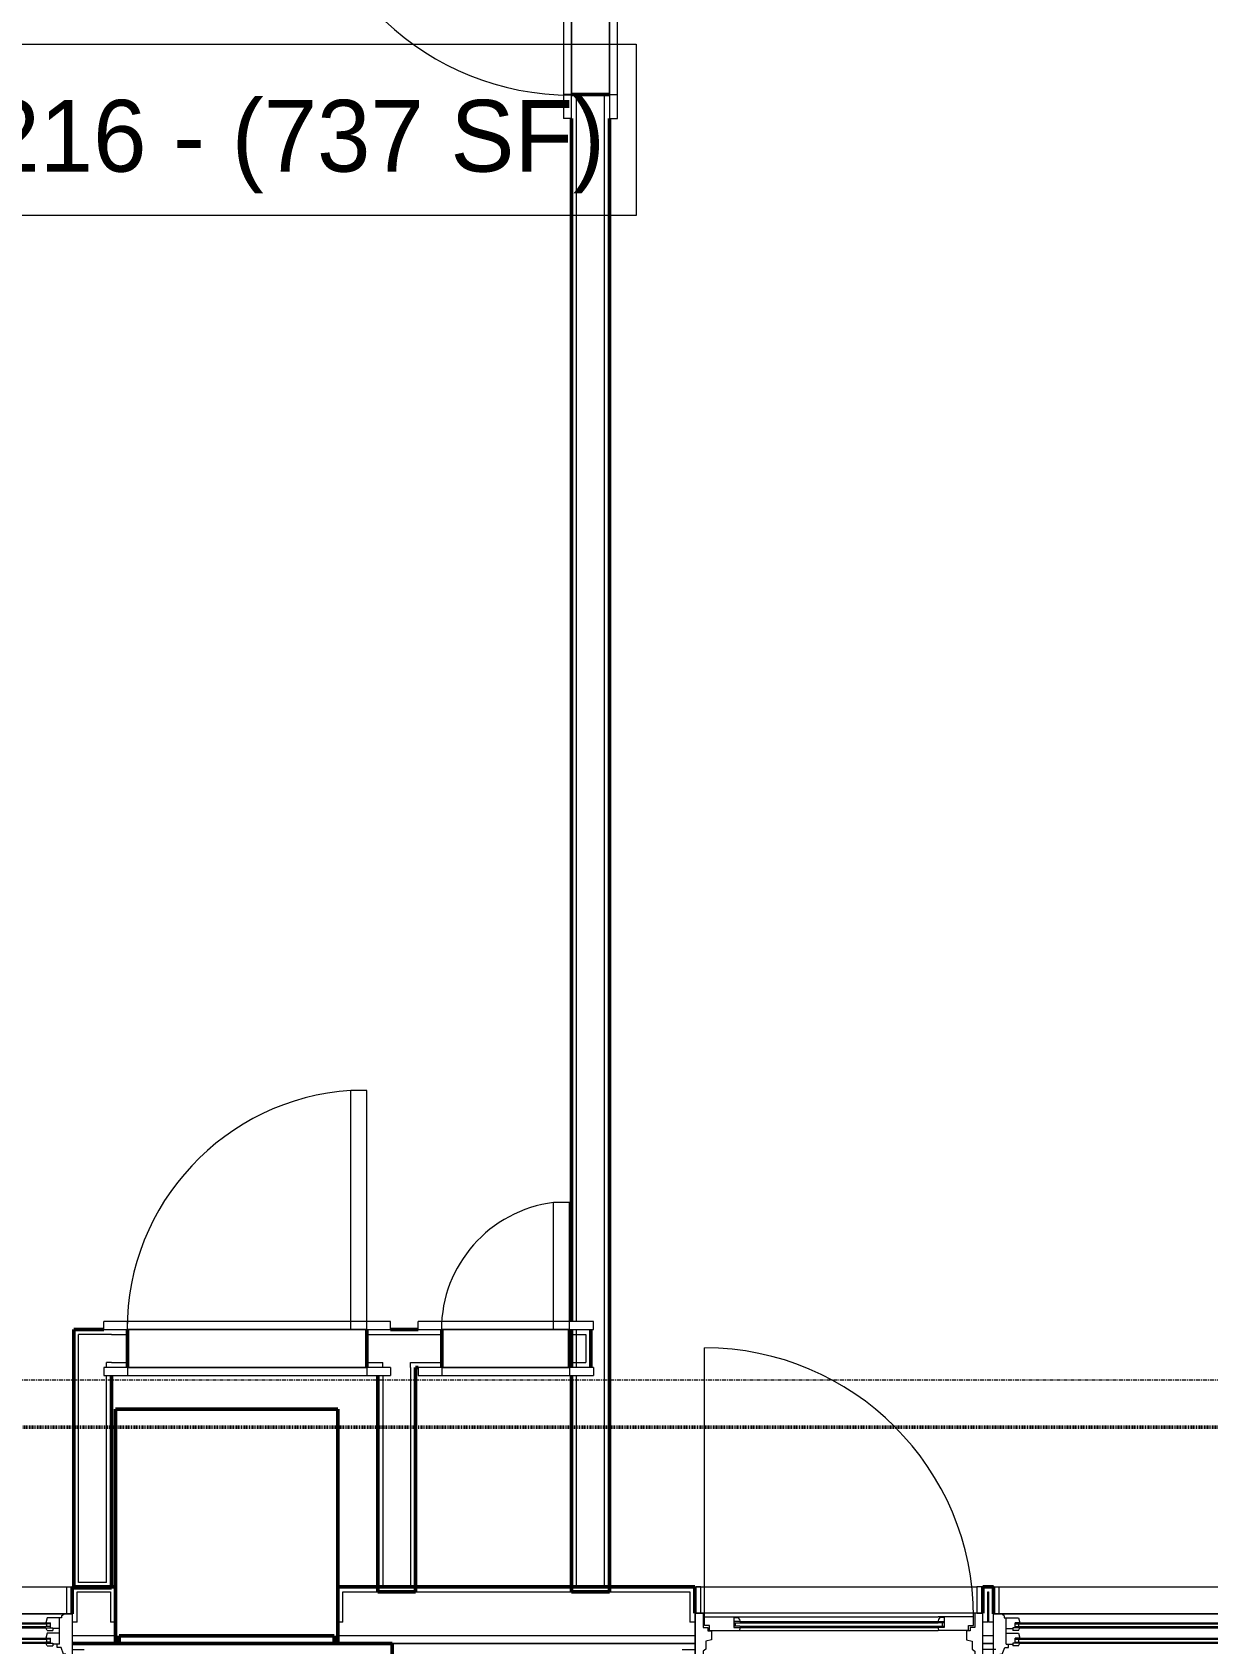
# Model space of a CAD drawing. Header units: inches. Extents: x -4235 to -464, y 9767 to 12359.
# Drawn here: x -3142.3 to -2994.9, y 11249.1 to 11451.3 of the extents above; entities that cross this region are included whole.
import ezdxf

# ---------------------------------------------------------------- set-up
doc = ezdxf.new("R2010")
doc.units = ezdxf.units.IN
doc.header["$MEASUREMENT"] = 0
doc.linetypes.add('Dash 1_16_', pattern=[0.125, 0.0625, -0.0625])
doc.linetypes.add('Grid Line 1_2_', pattern=[0.875, 0.5, -0.125, 0.125, -0.125])
for name, color, linetype, lineweight in [('0-1', 7, 'Continuous', 5), ('0-2', 10, 'Continuous', 9), ('A-AREA-IDEN', 2, 'Continuous', 9), ('A-DOOR-1', 10, 'Continuous', 9), ('A-DOOR-2', 50, 'Continuous', 20), ('A-DOOR-5', 31, 'Continuous', 9), ('A-DOOR-6', 31, 'Continuous', 20), ('A-DOOR-FRAM', 31, 'Continuous', 9), ('A-DOOR-FRAM-1', 10, 'Continuous', 9), ('A-DOOR-FRAM-3', 31, 'Continuous', 20), ('A-DOOR-GLAZ', 31, 'Continuous', 9), ('A-GENM', 5, 'Continuous', 9), ('A-GENM-4', 5, 'Continuous', 50), ('A-GLAZ-1', 151, 'Continuous', 9), ('A-GLAZ-2', 151, 'Continuous', 20), ('A-WALL', 113, 'Continuous', 13), ('A-WALL-1', 7, 'Continuous', 50), ('A-WALL-2', 250, 'Continuous', 13), ('A-WALL-3', 10, 'Continuous', 9), ('A-WALL-4', 254, 'Continuous', 9), ('A-WALL-5', 113, 'Continuous', 9), ('A-WALL-6', 113, 'Continuous', 50), ('C-PROP-LINE-1', 91, 'Dash 1_16_', 50), ('S-GRID-1', 1, 'Grid Line 1_2_', 9)]:
    doc.layers.add(name, color=color, linetype=linetype, lineweight=lineweight)
doc.styles.add('Century Gothic', font='ufonts.com_century-gothic.ttf', dxfattribs={"height": 9})

# ---------------------------------------------------------------- blocks, each defined once
blk = doc.blocks.new('SWING - SINGLE - FLUSH - 2-10 x 6-8 - PRIVACY-3199407-BACKGROUND - RCP - 2ND FLOOR')
at = {"layer": 'A-DOOR-1'}
blk.add_arc((17, 2.37), 34.07, 93.3657, 180, dxfattribs=at)
at = {"layer": 'A-DOOR-2'}
for p, q in [((15, 2.37), (15, 36.38)), ((17, 36.38), (15, 36.38)), ((17, 2.37), (17, 36.38)), ((17, 2.37), (15, 2.37))]:
    blk.add_line(p, q, dxfattribs=at)
at = {"layer": 'A-DOOR-FRAM-1'}
for p, q in [((-17, 3.37), (-20, 3.37)), ((-20, 2.37), (-20, 3.37)), ((-20, 2.37), (-17, 2.37)), ((17, 3.37), (-17, 3.37)), ((-17, 2.37), (-17, 3.37)), ((-17, 2.37), (17, 2.37)), ((20, 3.37), (17, 3.37)), ((17, 2.37), (17, 3.37)), ((17, 2.37), (20, 2.37)), ((20, 2.37), (20, 3.37)), ((-17, -2.38), (-20, -2.38)), ((-20, -2.38), (-20, -3.38)), ((-20, -3.38), (-17, -3.38)), ((17, -2.38), (-17, -2.38)), ((-17, -2.38), (-17, -3.38)), ((-17, -3.38), (17, -3.38)), ((20, -2.38), (17, -2.38)), ((17, -2.38), (17, -3.38)), ((17, -3.38), (20, -3.38)), ((20, -2.38), (20, -3.38))]:
    blk.add_line(p, q, dxfattribs=at)
blk = doc.blocks.new('SWING - SINGLE - FLUSH - 30_ x 80_ - MAGIC PAK DOOR - ACOUSTICAL SEAL-3199413-BACKGROUND - RCP - 2ND FLOOR')
at = {"layer": 'A-DOOR-1'}
blk.add_arc((15, 2.375), 30.067, 93.81407, 180, dxfattribs=at)
at = {"layer": 'A-DOOR-2'}
for p, q in [((13, 2.375), (13, 32.375)), ((15, 32.375), (13, 32.375)), ((15, 2.375), (15, 32.375)), ((15, 2.375), (13, 2.375))]:
    blk.add_line(p, q, dxfattribs=at)
at = {"layer": 'A-DOOR-FRAM-1'}
for p, q in [((-15, 3.375), (-18, 3.375)), ((-18, 2.375), (-18, 3.375)), ((-18, 2.375), (-15, 2.375)), ((15, 3.375), (-15, 3.375)), ((-15, 2.375), (-15, 3.375)), ((-15, 2.375), (15, 2.375)), ((18, 3.375), (15, 3.375)), ((15, 2.375), (15, 3.375)), ((15, 2.375), (18, 2.375)), ((18, 2.375), (18, 3.375)), ((-15, -2.375), (-18, -2.375)), ((-18, -2.375), (-18, -3.375)), ((-18, -3.375), (-15, -3.375)), ((15, -2.375), (-15, -2.375)), ((-15, -2.375), (-15, -3.375)), ((-15, -3.375), (15, -3.375)), ((18, -2.375), (15, -2.375)), ((15, -2.375), (15, -3.375)), ((15, -3.375), (18, -3.375)), ((18, -2.375), (18, -3.375))]:
    blk.add_line(p, q, dxfattribs=at)
blk = doc.blocks.new('SWING - SINGLE - FLUSH - 1-4 X 6-8 PASSAGE-3199417-BACKGROUND - RCP - 2ND FLOOR')
at = {"layer": 'A-DOOR-1'}
blk.add_arc((8, 2.37), 16.07, 97.1508, 180, dxfattribs=at)
at = {"layer": 'A-DOOR-2'}
for p, q in [((6, 2.37), (6, 18.32)), ((8, 18.32), (6, 18.32)), ((8, 2.37), (8, 18.32)), ((8, 2.37), (6, 2.37))]:
    blk.add_line(p, q, dxfattribs=at)
at = {"layer": 'A-DOOR-FRAM-1'}
for p, q in [((-8, 3.37), (-11, 3.37)), ((-11, 2.37), (-11, 3.37)), ((-11, 2.37), (-8, 2.37)), ((8, 3.37), (-8, 3.37)), ((-8, 2.37), (-8, 3.37)), ((-8, 2.37), (8, 2.37)), ((11, 3.37), (8, 3.37)), ((8, 2.37), (8, 3.37)), ((8, 2.37), (11, 2.37)), ((11, 2.37), (11, 3.37)), ((-8, -2.38), (-11, -2.38)), ((-11, -2.38), (-11, -3.38)), ((-11, -3.38), (-8, -3.38)), ((8, -2.38), (-8, -2.38)), ((-8, -2.38), (-8, -3.38)), ((-8, -3.38), (8, -3.38)), ((11, -2.38), (8, -2.38)), ((8, -2.38), (8, -3.38)), ((8, -3.38), (11, -3.38)), ((11, -2.38), (11, -3.38))]:
    blk.add_line(p, q, dxfattribs=at)
blk = doc.blocks.new('CTR - 1st Phase - Unit Layouts_rvt-1-BACKGROUND - RCP - 2ND FLOOR')
at = {"layer": 'A-WALL-1'}
for p, q in [((-3074.67, 11443.44), (-3069.92, 11443.44)), ((-3074.67, 11289.54), (-3074.67, 11440.44)), ((-3069.92, 11440.44), (-3069.92, 11255.64)), ((-3137.12, 11256.16), (-3137.12, 11288.54)), ((-3137.12, 11288.54), (-3136.5, 11288.54)), ((-3136.5, 11288.54), (-3133.36, 11288.54)), ((-3130.36, 11288.54), (-3130.36, 11283.79)), ((-3100.36, 11283.79), (-3100.36, 11288.54)), ((-3097.36, 11288.54), (-3093.92, 11288.54)), ((-3090.92, 11288.54), (-3090.92, 11283.79)), ((-3074.92, 11283.79), (-3074.92, 11288.54)), ((-3074.67, 11283.79), (-3074.67, 11288.54)), ((-3072.24, 11288.54), (-3072.24, 11287.91)), ((-3072.24, 11287.91), (-3072.24, 11284.41)), ((-3093.92, 11283.79), (-3094.23, 11283.79)), ((-3094.23, 11283.79), (-3094.23, 11255.64)), ((-3072.24, 11284.41), (-3072.24, 11283.79)), ((-3132.37, 11282.79), (-3132.37, 11256.16)), ((-3098.98, 11255.64), (-3098.98, 11282.79)), ((-3074.67, 11255.64), (-3074.67, 11282.79)), ((-3136.5, 11256.16), (-3137.12, 11256.16)), ((-3133, 11256.16), (-3136.5, 11256.16)), ((-3132.37, 11256.16), (-3133, 11256.16)), ((-3098.35, 11255.64), (-3098.98, 11255.64)), ((-3094.85, 11255.64), (-3098.35, 11255.64)), ((-3094.23, 11255.64), (-3094.85, 11255.64)), ((-3074.05, 11255.64), (-3074.67, 11255.64)), ((-3070.55, 11255.64), (-3074.05, 11255.64)), ((-3069.92, 11255.64), (-3070.55, 11255.64))]:
    blk.add_line(p, q, dxfattribs=at)
at = {"layer": 'A-WALL-2'}
for p, q in [((-3074.05, 11289.54), (-3074.05, 11443.44)), ((-3070.55, 11256.26), (-3070.55, 11443.44)), ((-3136.5, 11256.79), (-3136.5, 11287.91)), ((-3133, 11287.91), (-3136.5, 11287.91)), ((-3132.37, 11287.91), (-3133, 11287.91)), ((-3132.37, 11287.91), (-3130.36, 11287.91)), ((-3100.36, 11287.91), (-3090.92, 11287.91)), ((-3074.92, 11287.91), (-3072.86, 11287.91)), ((-3074.05, 11283.79), (-3074.05, 11288.54)), ((-3072.86, 11287.91), (-3072.86, 11284.41)), ((-3133, 11283.79), (-3133, 11284.41)), ((-3132.37, 11284.41), (-3133, 11284.41)), ((-3132.37, 11284.41), (-3130.36, 11284.41)), ((-3100.36, 11284.41), (-3098.35, 11284.41)), ((-3098.35, 11283.79), (-3098.35, 11284.41)), ((-3094.85, 11284.41), (-3090.92, 11284.41)), ((-3094.85, 11283.79), (-3094.85, 11284.41)), ((-3094.85, 11283.79), (-3094.85, 11256.26)), ((-3074.92, 11284.41), (-3072.86, 11284.41)), ((-3133, 11256.79), (-3133, 11282.79)), ((-3098.35, 11282.79), (-3098.35, 11256.26)), ((-3074.05, 11256.26), (-3074.05, 11282.79)), ((-3133, 11256.79), (-3136.5, 11256.79)), ((-3094.85, 11256.26), (-3098.35, 11256.26)), ((-3070.55, 11256.26), (-3074.05, 11256.26))]:
    blk.add_line(p, q, dxfattribs=at)
at = {"layer": 'A-WALL-3'}
for p, q in [((-3074.67, 11477.44), (-3074.67, 11443.44)), ((-3069.92, 11443.44), (-3069.92, 11477.44)), ((-3100.36, 11288.54), (-3130.36, 11288.54)), ((-3074.92, 11288.54), (-3090.92, 11288.54)), ((-3130.36, 11283.79), (-3100.36, 11283.79)), ((-3090.92, 11283.79), (-3074.92, 11283.79))]:
    blk.add_line(p, q, dxfattribs=at)
at = {"layer": 'A-WALL-4'}
for p, q in [((-3069.92, 11443.44), (-3074.67, 11443.44)), ((-3130.36, 11283.79), (-3130.36, 11288.54)), ((-3100.36, 11283.79), (-3100.36, 11288.54)), ((-3090.92, 11283.79), (-3090.92, 11288.54)), ((-3074.92, 11283.79), (-3074.92, 11288.54))]:
    blk.add_line(p, q, dxfattribs=at)
at = {"layer": '0-2', "rotation": 90.00000000004655}
blk.add_blockref('SWING - SINGLE - FLUSH - 2-10 x 6-8 - PRIVACY-3199407-BACKGROUND - RCP - 2ND FLOOR', (-3072.3, 11460.44), dxfattribs=at)
at = {"layer": '0-2'}
for name, p in [('SWING - SINGLE - FLUSH - 30_ x 80_ - MAGIC PAK DOOR - ACOUSTICAL SEAL-3199413-BACKGROUND - RCP - 2ND FLOOR', (-3115.36, 11286.16)), ('SWING - SINGLE - FLUSH - 1-4 X 6-8 PASSAGE-3199417-BACKGROUND - RCP - 2ND FLOOR', (-3082.92, 11286.16))]:
    blk.add_blockref(name, p, dxfattribs=at)
blk = doc.blocks.new('Basic Wall _ EXT - FIBER CEMENT - LARGE - ___-2505164-BACKGROUND - RCP - 2ND FLOOR')
at = {"layer": 'A-WALL-5'}
for p, q in [((-3131.86, 11249.14), (-3137.31, 11249.14)), ((-3137.31, 11249.14), (-3131.86, 11249.14)), ((-3131.86, 11249.14), (-3131.42, 11249.14)), ((-3131.42, 11249.14), (-3104.42, 11249.14)), ((-3104.42, 11249.14), (-3103.99, 11249.14)), ((-3097.16, 11249.14), (-3103.99, 11249.14)), ((-3103.99, 11249.14), (-3097.16, 11249.14)), ((-3059.19, 11249.14), (-3097.16, 11249.14)), ((-3097.16, 11249.14), (-3059.19, 11249.14)), ((-3021.74, 11249.14), (-3023.06, 11249.14)), ((-3023.06, 11249.14), (-3021.74, 11249.14))]:
    blk.add_line(p, q, dxfattribs=at)
blk = doc.blocks.new('Door-Inswing-Andersen-400_Series-Single - 3_ 0-1_8_ x custom height - 2ND FLOOR-2896085-BACKGROUND - RCP - 2ND FLOOR')
at = {"layer": 'A-DOOR-5'}
blk.add_line((16.87, -0.66), (16.87, -34.41), dxfattribs=at)
blk.add_arc((16.87, -0.66), 33.75, 180, 270, dxfattribs=at)
at = {"layer": 'A-DOOR-6'}
for p, q in [((-16.26, 0.42), (-16.87, 0.41)), ((-16.87, 0.41), (-16.87, -0.66)), ((-16.26, 1.06), (-16.26, 0.42)), ((-16.26, 1.06), (-12.44, 1.06)), ((-13.19, 0.66), (-12.44, 0.66)), ((-13.19, -0.66), (-13.19, 0.66)), ((-12.44, 0.75), (-12.47, 1.06)), ((12.44, 1.06), (-12.44, 1.06)), ((-12.44, 0.66), (-12.44, 0.75)), ((16.26, 1.06), (12.44, 1.06)), ((12.44, 0.75), (12.47, 1.06)), ((12.44, 0.66), (12.44, 0.75)), ((13.19, 0.66), (12.44, 0.66)), ((13.19, -0.66), (13.19, 0.66)), ((16.26, 1.06), (16.26, 0.42)), ((16.26, 0.42), (16.87, 0.41)), ((16.87, 0.41), (16.87, -0.66)), ((-16.87, -0.66), (-12.44, -0.66)), ((-12.44, -0.09), (-13.19, -0.09)), ((-13.19, -0.59), (-12.67, -0.59)), ((-13.19, -0.66), (-13.19, -0.59)), ((-12.67, -0.59), (-12.47, -0.34)), ((-12.47, -0.34), (-12.44, -0.16)), ((-12.44, -0.16), (-12.44, -0.09)), ((12.44, -0.66), (-12.44, -0.66)), ((12.44, -0.09), (13.19, -0.09)), ((12.44, -0.16), (12.44, -0.09)), ((12.47, -0.34), (12.44, -0.16)), ((16.87, -0.66), (12.44, -0.66)), ((12.67, -0.59), (12.47, -0.34)), ((13.19, -0.59), (12.67, -0.59)), ((13.19, -0.66), (13.19, -0.59))]:
    blk.add_line(p, q, dxfattribs=at)
at = {"layer": 'A-DOOR-FRAM'}
for p, q in [((-17.31, -1.13), (-17.94, -1.13)), ((-17.94, -1.13), (-17.94, -4.44)), ((-17.31, -4.44), (-17.31, -1.13)), ((17.94, -1.13), (17.31, -1.13)), ((17.31, -1.13), (17.31, -4.44)), ((17.94, -4.44), (17.94, -1.13)), ((-17.94, -4.44), (-17.31, -4.44)), ((17.31, -4.44), (17.94, -4.44))]:
    blk.add_line(p, q, dxfattribs=at)
at = {"layer": 'A-DOOR-FRAM-3'}
for p, q in [((18.06, 5.09), (-18.06, 5.09)), ((-18.06, 5.09), (-18.06, -1.13)), ((-18.06, 4.75), (-18.06, -1.13)), ((-18.06, 4.75), (-17.03, 4.75)), ((-17.03, 3.63), (-17.03, 4.75)), ((17.03, 3.63), (17.03, 4.75)), ((18.06, 4.75), (17.03, 4.75)), ((18.06, -1.13), (18.06, 5.09)), ((18.06, 4.75), (18.06, -1.13)), ((-19.69, 3.44), (-18.06, 3.44)), ((-16.69, 3.39), (-17.03, 3.63)), ((-16.69, 2.39), (-16.69, 3.39)), ((-16, 2.23), (-16.69, 2.39)), ((-16, 1.09), (-16, 2.23)), ((16, 2.23), (16.69, 2.39)), ((16, 1.09), (16, 2.23)), ((16.69, 3.39), (17.03, 3.63)), ((16.69, 2.39), (16.69, 3.39)), ((19.69, 3.44), (18.06, 3.44)), ((-17.03, 0.66), (-16.45, 0.66)), ((-17.03, -1.13), (-17.03, 0.66)), ((-16.45, 0.66), (-16.45, 1.09)), ((-16.45, 1.09), (-16, 1.09)), ((16.45, 1.09), (16, 1.09)), ((16.45, 0.66), (16.45, 1.09)), ((17.03, 0.66), (16.45, 0.66)), ((17.03, -1.13), (17.03, 0.66)), ((-17.69, -1.13), (-18.06, -1.13)), ((-18.06, -1.13), (18.06, -1.13)), ((-18.06, -1.13), (-17.03, -1.13)), ((18.06, -1.13), (17.03, -1.13))]:
    blk.add_line(p, q, dxfattribs=at)
at = {"layer": 'A-DOOR-GLAZ'}
for p, q in [((-12.44, 0.5), (-13.19, 0.5)), ((-13.19, 0.06), (-12.44, 0.06)), ((-12.98, 0.5), (-12.98, 0.06)), ((12.44, 0.66), (-12.44, 0.66)), ((12.44, 0.5), (-12.44, 0.5)), ((12.44, 0.06), (-12.44, 0.06)), ((12.44, 0.5), (13.19, 0.5)), ((13.19, 0.06), (12.44, 0.06)), ((12.98, 0.5), (12.98, 0.06)), ((12.44, -0.09), (-12.44, -0.09))]:
    blk.add_line(p, q, dxfattribs=at)
blk = doc.blocks.new('Window-Double_Hung-Andersen-400_Series-Tilt_Wash - DOUBLE HUNG - REVERSE COTTAGE - 2ND FLOOR-2888466-BACKGROUND - RCP - 2ND FLOOR')
at = {"layer": 'A-GLAZ-1'}
for p, q in [((-18.95, 4.44), (18.95, 4.44)), ((-18.95, 1.06), (-18.95, 4.44)), ((-18.32, 1.06), (-18.32, 4.44)), ((18.32, 1.06), (18.32, 4.44)), ((18.95, 4.44), (18.95, 1.06)), ((-19.01, 3.94), (-19.01, 2.44)), ((-18.95, 3.94), (-19.01, 3.94)), ((-18.95, 2.44), (-19.01, 2.44)), ((19.01, 3.94), (18.95, 3.94)), ((19.01, 2.44), (18.95, 2.44)), ((19.01, 2.44), (19.01, 3.94)), ((18.95, 1.06), (-18.95, 1.06)), ((-16.29, -0.19), (-15.7, -0.19)), ((-16.29, -0.56), (-15.7, -0.56)), ((-15.82, -0.56), (-15.82, -0.19)), ((-15.7, -0.06), (15.7, -0.06)), ((-15.7, -0.19), (15.7, -0.19)), ((-15.7, -0.56), (15.7, -0.56)), ((-15.7, -0.69), (15.7, -0.69)), ((-15.7, -2), (15.7, -2)), ((16.29, -0.19), (15.7, -0.19)), ((16.29, -0.56), (15.7, -0.56)), ((15.82, -0.56), (15.82, -0.19)), ((-16.29, -2.13), (-15.7, -2.13)), ((-16.29, -2.5), (-15.7, -2.5)), ((-15.82, -2.5), (-15.82, -2.13)), ((-15.7, -2.13), (15.7, -2.13)), ((-15.7, -2.5), (15.7, -2.5)), ((-15.7, -2.63), (15.7, -2.63)), ((16.29, -2.13), (15.7, -2.13)), ((16.29, -2.5), (15.7, -2.5)), ((15.82, -2.5), (15.82, -2.13))]:
    blk.add_line(p, q, dxfattribs=at)
at = {"layer": 'A-GLAZ-2'}
for p, q in [((-19.01, 1.06), (19.01, 1.06)), ((-19.01, -4.81), (-19.01, 1.06)), ((-17.67, 0.78), (-18, 1.06)), ((-17.67, 0.78), (-17.67, 0.56)), ((-17.67, 0.56), (-15.86, 0.56)), ((-17.42, -2.75), (-17.42, 0.56)), ((-15.86, 0.56), (-15.7, -0.06)), ((15.86, 0.56), (15.7, -0.06)), ((17.67, 0.56), (15.86, 0.56)), ((17.42, -2.75), (17.42, 0.56)), ((17.67, 0.78), (18, 1.06)), ((17.67, 0.78), (17.67, 0.56)), ((19.01, 1.06), (19.01, -4.81)), ((-17.42, -0.81), (-16.57, -0.81)), ((-17.42, -1.37), (-15.86, -1.37)), ((-16.57, -0.69), (-16.57, -1.03)), ((-15.7, -0.69), (-16.57, -0.69)), ((-15.86, -1.03), (-16.57, -1.03)), ((-16.29, -0.69), (-16.29, -0.06)), ((-15.7, -0.06), (-16.29, -0.06)), ((-16.29, -2.63), (-16.29, -2)), ((-15.7, -2), (-16.29, -2)), ((-15.86, -1.03), (-15.7, -0.69)), ((-15.86, -1.37), (-15.7, -2)), ((15.7, -0.06), (16.29, -0.06)), ((15.86, -1.03), (15.7, -0.69)), ((15.7, -0.69), (16.57, -0.69)), ((15.86, -1.37), (15.7, -2)), ((15.7, -2), (16.29, -2)), ((15.86, -1.03), (16.57, -1.03)), ((17.42, -1.37), (15.86, -1.37)), ((16.29, -0.69), (16.29, -0.06)), ((16.29, -2.63), (16.29, -2)), ((16.57, -0.69), (16.57, -1.03)), ((17.42, -0.81), (16.57, -0.81)), ((-19.01, -3.44), (-20.34, -3.44)), ((-18.2, -4), (-17.92, -4)), ((-18.2, -4.81), (-18.2, -4)), ((-17.92, -4), (-17.61, -3.19)), ((-17.61, -3.19), (-17.14, -3.19)), ((-17.42, -2.75), (-16.57, -2.75)), ((-17.14, -3.19), (-17.14, -2.75)), ((-16.57, -2.63), (-16.57, -2.97)), ((-15.7, -2.63), (-16.57, -2.63)), ((-15.86, -2.97), (-16.57, -2.97)), ((-15.86, -2.97), (-15.7, -2.63)), ((15.86, -2.97), (15.7, -2.63)), ((15.7, -2.63), (16.57, -2.63)), ((15.86, -2.97), (16.57, -2.97)), ((16.57, -2.63), (16.57, -2.97)), ((17.42, -2.75), (16.57, -2.75)), ((17.14, -3.19), (17.14, -2.75)), ((17.61, -3.19), (17.14, -3.19)), ((17.92, -4), (17.61, -3.19)), ((18.2, -4), (17.92, -4)), ((18.2, -4.81), (18.2, -4)), ((19.01, -3.44), (20.51, -3.44)), ((19.01, -4.81), (-19.01, -4.81))]:
    blk.add_line(p, q, dxfattribs=at)
blk = doc.blocks.new('V-Series_EWC4_SPVU_RFA_2015 - 2ND AND 3RD FLOOR-2226480-BACKGROUND - RCP - 2ND FLOOR')
at = {"layer": 'A-GENM-4'}
for p, q in [((-3858.97, 11734.83), (-3858.97, 11735.26)), ((-3858.97, 11735.26), (-3829.54, 11735.26)), ((-3858.97, 11734.33), (-3858.97, 11734.83)), ((-3858.97, 11734.83), (-3857.97, 11734.83)), ((-3857.97, 11734.83), (-3858.97, 11734.83)), ((-3857.97, 11734.83), (-3857.97, 11734.33)), ((-3857.97, 11707.83), (-3857.97, 11734.83)), ((-3829.54, 11735.26), (-3829.54, 11707.39)), ((-3858.97, 11708.33), (-3858.97, 11734.33)), ((-3857.97, 11734.33), (-3857.97, 11708.33)), ((-3858.97, 11707.83), (-3858.97, 11708.33)), ((-3857.97, 11708.33), (-3857.97, 11707.83)), ((-3857.97, 11707.83), (-3858.97, 11707.83)), ((-3858.97, 11707.39), (-3858.97, 11707.83)), ((-3858.97, 11707.83), (-3857.97, 11707.83)), ((-3829.54, 11707.39), (-3858.97, 11707.39))]:
    blk.add_line(p, q, dxfattribs=at)
blk = doc.blocks.new('Window-Double_Hung-Andersen-400_Series-Tilt_Wash - DOUBLE HUNG - REVERSE COTTAGE - 2ND FLOOR-V131-BACKGROUND - RCP - 2ND FLOOR')
at = {"layer": 'A-GLAZ-1'}
for p, q in [((-18.95, 4.44), (18.95, 4.44)), ((-18.95, 1.06), (-18.95, 4.44)), ((-18.32, 1.06), (-18.32, 4.44)), ((18.32, 1.06), (18.32, 4.44)), ((18.95, 4.44), (18.95, 1.06)), ((-19.01, 3.94), (-19.01, 2.44)), ((-18.95, 3.94), (-19.01, 3.94)), ((-18.95, 2.44), (-19.01, 2.44)), ((19.01, 3.94), (18.95, 3.94)), ((19.01, 2.44), (18.95, 2.44)), ((19.01, 2.44), (19.01, 3.94)), ((18.95, 1.06), (-18.95, 1.06)), ((-16.29, -0.19), (-15.7, -0.19)), ((-16.29, -0.56), (-15.7, -0.56)), ((-15.82, -0.56), (-15.82, -0.19)), ((-15.7, -0.06), (15.7, -0.06)), ((-15.7, -0.19), (15.7, -0.19)), ((-15.7, -0.56), (15.7, -0.56)), ((-15.7, -0.69), (15.7, -0.69)), ((-15.7, -2), (15.7, -2)), ((16.29, -0.19), (15.7, -0.19)), ((16.29, -0.56), (15.7, -0.56)), ((15.82, -0.56), (15.82, -0.19)), ((-16.29, -2.13), (-15.7, -2.13)), ((-16.29, -2.5), (-15.7, -2.5)), ((-15.82, -2.5), (-15.82, -2.13)), ((-15.7, -2.13), (15.7, -2.13)), ((-15.7, -2.5), (15.7, -2.5)), ((-15.7, -2.63), (15.7, -2.63)), ((16.29, -2.13), (15.7, -2.13)), ((16.29, -2.5), (15.7, -2.5)), ((15.82, -2.5), (15.82, -2.13))]:
    blk.add_line(p, q, dxfattribs=at)
at = {"layer": 'A-GLAZ-2'}
for p, q in [((-19.01, 1.06), (19.01, 1.06)), ((-19.01, -4.81), (-19.01, 1.06)), ((-17.67, 0.78), (-18, 1.06)), ((-17.67, 0.78), (-17.67, 0.56)), ((-17.67, 0.56), (-15.86, 0.56)), ((-17.42, -2.75), (-17.42, 0.56)), ((-15.86, 0.56), (-15.7, -0.06)), ((15.86, 0.56), (15.7, -0.06)), ((17.67, 0.56), (15.86, 0.56)), ((17.42, -2.75), (17.42, 0.56)), ((17.67, 0.78), (18, 1.06)), ((17.67, 0.78), (17.67, 0.56)), ((19.01, 1.06), (19.01, -4.81)), ((-17.42, -0.81), (-16.57, -0.81)), ((-17.42, -1.37), (-15.86, -1.37)), ((-16.57, -0.69), (-16.57, -1.03)), ((-15.7, -0.69), (-16.57, -0.69)), ((-15.86, -1.03), (-16.57, -1.03)), ((-16.29, -0.69), (-16.29, -0.06)), ((-15.7, -0.06), (-16.29, -0.06)), ((-16.29, -2.63), (-16.29, -2)), ((-15.7, -2), (-16.29, -2)), ((-15.86, -1.03), (-15.7, -0.69)), ((-15.86, -1.37), (-15.7, -2)), ((15.7, -0.06), (16.29, -0.06)), ((15.86, -1.03), (15.7, -0.69)), ((15.7, -0.69), (16.57, -0.69)), ((15.86, -1.37), (15.7, -2)), ((15.7, -2), (16.29, -2)), ((15.86, -1.03), (16.57, -1.03)), ((17.42, -1.37), (15.86, -1.37)), ((16.29, -0.69), (16.29, -0.06)), ((16.29, -2.63), (16.29, -2)), ((16.57, -0.69), (16.57, -1.03)), ((17.42, -0.81), (16.57, -0.81)), ((-19.01, -3.44), (-20.51, -3.44)), ((-18.2, -4), (-17.92, -4)), ((-18.2, -4.81), (-18.2, -4)), ((-17.92, -4), (-17.61, -3.19)), ((-17.61, -3.19), (-17.14, -3.19)), ((-17.42, -2.75), (-16.57, -2.75)), ((-17.14, -3.19), (-17.14, -2.75)), ((-16.57, -2.63), (-16.57, -2.97)), ((-15.7, -2.63), (-16.57, -2.63)), ((-15.86, -2.97), (-16.57, -2.97)), ((-15.86, -2.97), (-15.7, -2.63)), ((15.86, -2.97), (15.7, -2.63)), ((15.7, -2.63), (16.57, -2.63)), ((15.86, -2.97), (16.57, -2.97)), ((16.57, -2.63), (16.57, -2.97)), ((17.42, -2.75), (16.57, -2.75)), ((17.14, -3.19), (17.14, -2.75)), ((17.61, -3.19), (17.14, -3.19)), ((17.92, -4), (17.61, -3.19)), ((18.2, -4), (17.92, -4)), ((18.2, -4.81), (18.2, -4)), ((19.01, -3.44), (20.51, -3.44)), ((19.01, -4.81), (-19.01, -4.81))]:
    blk.add_line(p, q, dxfattribs=at)
blk = doc.blocks.new('Family - ___-2835903-BACKGROUND - RCP - 2ND FLOOR')
at = {"layer": 'C-PROP-LINE-1'}
blk.add_line((-2096.82, 11276.29), (-3400.92, 11276.29), dxfattribs=at)

msp = doc.modelspace()

# ---------------------------------------------------------------- linework, layer by layer
at = {"layer": 'A-AREA-IDEN', "flags": 128}
msp.add_lwpolyline([(-3151.07, 11449.78), (-3066.57, 11449.78), (-3066.57, 11428.29), (-3151.07, 11428.29)], close=True, dxfattribs=at)
at = {"layer": 'A-WALL'}
for p, q in [((-3136.69, 11251.83), (-3136.69, 11255.64)), ((-3136.69, 11255.64), (-3132.49, 11255.64)), ((-3132.49, 11255.64), (-3132.49, 11251.83)), ((-3103.36, 11251.83), (-3103.36, 11255.64)), ((-3103.36, 11255.64), (-3059.81, 11255.64)), ((-3059.81, 11255.64), (-3059.81, 11251.83)), ((-3022.44, 11251.83), (-3022.44, 11255.64)), ((-3022.44, 11255.64), (-3022.36, 11255.64)), ((-3022.36, 11255.64), (-3022.36, 11251.83)), ((-3136.69, 11251.83), (-3137.31, 11251.83)), ((-3131.86, 11251.83), (-3132.49, 11251.83)), ((-3103.36, 11251.83), (-3103.99, 11251.83)), ((-3059.19, 11251.83), (-3059.81, 11251.83)), ((-3022.44, 11251.83), (-3023.06, 11251.83)), ((-3021.74, 11251.83), (-3022.36, 11251.83)), ((-3131.86, 11250.14), (-3137.31, 11250.14)), ((-3059.19, 11250.14), (-3103.99, 11250.14)), ((-3021.74, 11250.14), (-3023.06, 11250.14)), ((-3059.19, 11249.14), (-3097.16, 11249.14)), ((-3021.74, 11249.14), (-3023.06, 11249.14))]:
    msp.add_line(p, q, dxfattribs=at)
at = {"layer": 'A-WALL-5'}
for p, q in [((-3137.31, 11256.26), (-3137.37, 11256.26)), ((-3059.19, 11256.26), (-3023.81, 11256.26)), ((-3021.67, 11256.26), (-3023.19, 11256.26))]:
    msp.add_line(p, q, dxfattribs=at)
at = {"layer": 'A-WALL-6'}
for p, q in [((-3137.31, 11256.26), (-3131.86, 11256.26)), ((-3137.31, 11252.89), (-3137.31, 11256.26)), ((-3131.86, 11256.26), (-3131.86, 11249.14)), ((-3103.99, 11256.26), (-3059.19, 11256.26)), ((-3103.99, 11249.14), (-3103.99, 11256.26)), ((-3059.19, 11256.26), (-3059.19, 11252.95)), ((-3023.06, 11256.26), (-3021.74, 11256.26)), ((-3023.06, 11252.95), (-3023.06, 11256.26)), ((-3021.74, 11256.26), (-3021.74, 11252.89)), ((-3131.86, 11249.14), (-3137.31, 11249.14)), ((-3097.16, 11249.14), (-3103.99, 11249.14)), ((-3097.16, 11247.64), (-3097.16, 11249.14))]:
    msp.add_line(p, q, dxfattribs=at)
at = {"layer": 'S-GRID-1'}
msp.add_line((-464.45, 11282.19), (-4185.7, 11282.19), dxfattribs=at)

# ---------------------------------------------------------------- block references
at = {"layer": '0-1'}
msp.add_blockref('CTR - 1st Phase - Unit Layouts_rvt-1-BACKGROUND - RCP - 2ND FLOOR', (0, 0), dxfattribs=at)
at = {"layer": 'A-DOOR-5', "rotation": 180}
msp.add_blockref('Door-Inswing-Andersen-400_Series-Single - 3_ 0-1_8_ x custom height - 2ND FLOOR-2896085-BACKGROUND - RCP - 2ND FLOOR', (-3041.12, 11251.83), dxfattribs=at)
at = {"layer": 'A-GENM', "rotation": 89.99999999999993}
msp.add_blockref('V-Series_EWC4_SPVU_RFA_2015 - 2ND AND 3RD FLOOR-2226480-BACKGROUND - RCP - 2ND FLOOR', (8603.4, 15108.11), dxfattribs=at)
at = {"layer": 'A-GLAZ-1'}
for name, p in [('Window-Double_Hung-Andersen-400_Series-Tilt_Wash - DOUBLE HUNG - REVERSE COTTAGE - 2ND FLOOR-V131-BACKGROUND - RCP - 2ND FLOOR', (-3156.32, 11251.83)), ('Window-Double_Hung-Andersen-400_Series-Tilt_Wash - DOUBLE HUNG - REVERSE COTTAGE - 2ND FLOOR-2888466-BACKGROUND - RCP - 2ND FLOOR', (-3002.72, 11251.83))]:
    msp.add_blockref(name, p, dxfattribs=at)
at = {"layer": 'A-WALL-5'}
msp.add_blockref('Basic Wall _ EXT - FIBER CEMENT - LARGE - ___-2505164-BACKGROUND - RCP - 2ND FLOOR', (0, 0), dxfattribs=at)
at = {"layer": 'C-PROP-LINE-1'}
msp.add_blockref('Family - ___-2835903-BACKGROUND - RCP - 2ND FLOOR', (0, 0), dxfattribs=at)

# ---------------------------------------------------------------- texts
at = {"layer": 'A-AREA-IDEN', "insert": (-3148.07, 11442.78), "char_height": 9, "width": 94.839, "attachment_point": 1, "style": 'Century Gothic'}
msp.add_mtext('216 - (737 SF)', dxfattribs=at)

doc.saveas('drawing.dxf')
